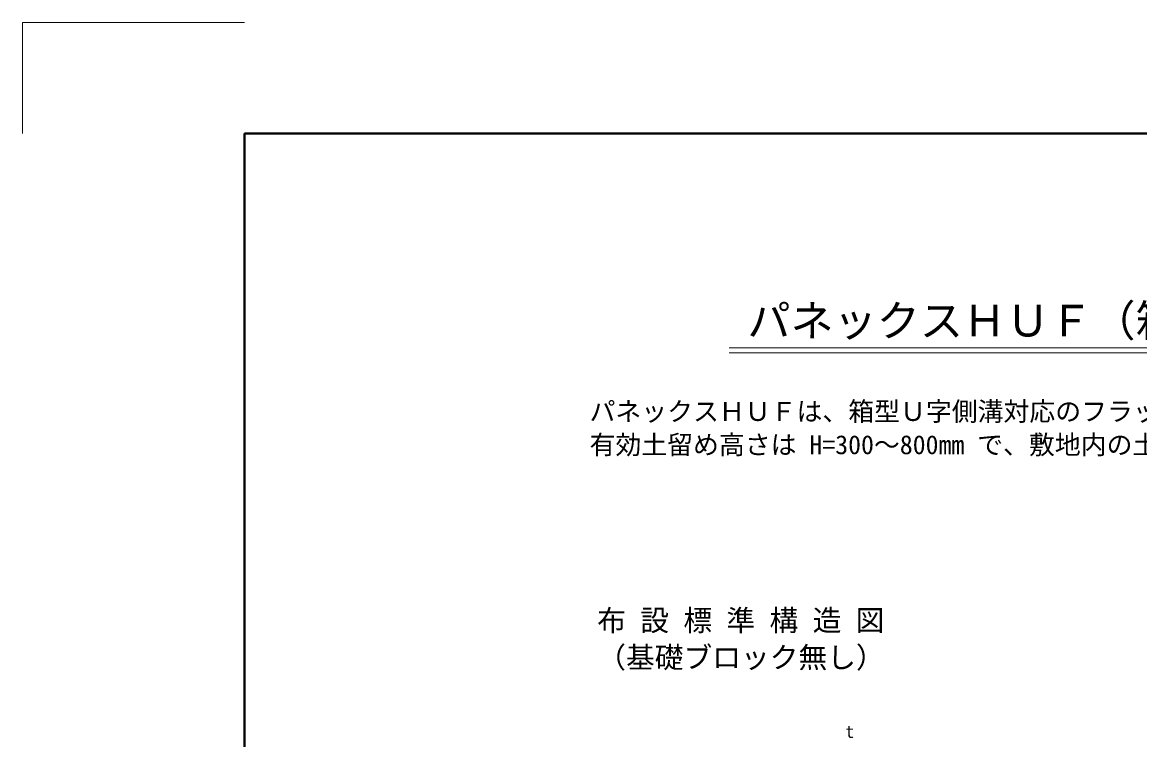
# Model space of a CAD drawing. Units: millimetres at full size; details may follow other scales. Extents: x 173025 to 194922, y 53822 to 64534.
# Drawn here: x 173025 to 175542, y 62810 to 64425 of the extents above; entities that cross this region are included whole.
import ezdxf
from ezdxf.enums import TextEntityAlignment as Align

# ---------------------------------------------------------------- set-up
doc = ezdxf.new("R2010")
doc.units = ezdxf.units.MM
doc.header["$LTSCALE"] = 20
for name, color, linetype, lineweight in [('0_2', 7, 'Continuous', 20), ('_0-0_0', 3, 'Continuous', 20), ('Defpoints_3', 8, 'Continuous', 0), ('寸法線', 7, 'Continuous', 13), ('枠', 5, 'Continuous', 5)]:
    doc.layers.add(name, color=color, linetype=linetype, lineweight=lineweight)
doc.styles.add('ＭＳ ゴシック', font='')
doc.styles.get('ＭＳ ゴシック').set_extended_font_data('MS Gothic')

msp = doc.modelspace()

# ---------------------------------------------------------------- linework, layer by layer
at = {"layer": '_0-0_0'}
for p, q in [((174617.19, 63691.91), (176847.73, 63691.91)), ((174617.19, 63681.09), (176847.67, 63681.09))]:
    msp.add_line(p, q, dxfattribs=at)
at = {"layer": 'Defpoints_3', "color": 7, "lineweight": 13}
for p, q in [((173025.38, 64424.92), (173025.38, 64174.92)), ((173525.38, 64424.92), (173025.38, 64424.92))]:
    msp.add_line(p, q, dxfattribs=at)
at = {"layer": '枠', "lineweight": 40}
for q in [(178025.38, 64174.92), (173525.38, 57249.92)]:
    msp.add_line((173525.38, 64174.92), q, dxfattribs=at)

# ---------------------------------------------------------------- texts
at = {"layer": '0_2', "style": 'ＭＳ ゴシック'}
for s, height, p in [('パネックスＨＵＦは、箱型Ｕ字側溝対応のフラットな簡易土留め板です。', 42.72, (174302.86, 63570.25)), ('有効土留め高さは H=300～800mm で、敷地内の土砂が車道側に流出するのを防ぐためにも有効です。', 42.72, (174302.86, 63495.25)), (' 布 設 標 準 構 造 図 ', 47.47, (174287.8, 63102.03)), ('（基礎ブロック無し）', 47.47, (174320.17, 63018.7))]:
    msp.add_text(s, height=height, dxfattribs=at).set_placement(p, align=Align.TOP_LEFT)
at = {"layer": '_0-0_0', "color": 7, "style": 'ＭＳ ゴシック'}
msp.add_text('パネックスＨＵＦ（箱型Ｕ字溝対応簡易土留め板）', height=71.21, dxfattribs=at).set_placement((175775.38, 63753.21), align=Align.MIDDLE_CENTER)
at = {"layer": '寸法線', "style": 'ＭＳ ゴシック'}
msp.add_text('t', height=28.48, dxfattribs=at).set_placement((174888.92, 62827.96), align=Align.MIDDLE_CENTER)

doc.saveas('drawing.dxf')
